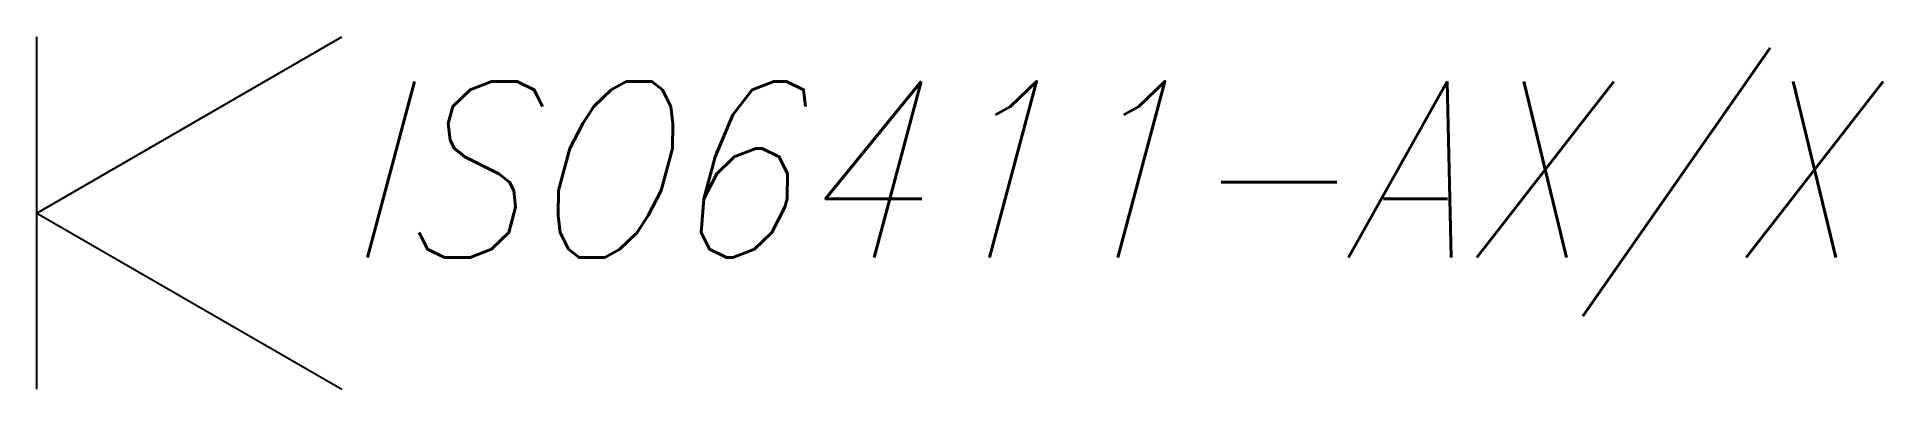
# Model space of a CAD drawing. Header units: millimetres. Extents: x 0 to 26.2, y 0 to 5.
import ezdxf

# ---------------------------------------------------------------- set-up
doc = ezdxf.new("R2010")
doc.units = ezdxf.units.MM
doc.header["$LTSCALE"] = 0.5
doc.layers.add('31-SYMBOLE', color=31, linetype='Continuous', lineweight=25, plot=False)
doc.layers.add('4-CIENKA CIĄGŁA', color=4, linetype='Continuous', lineweight=18)
doc.styles.get("Standard").update_dxf_attribs({"font": 'simplex.shx', "width": 0.85, "oblique": 15})

msp = doc.modelspace()

# ---------------------------------------------------------------- linework, layer by layer
at = {"layer": '31-SYMBOLE'}
for p, q in [((0, 0), (0, 5)), ((0, 2.5), (4.33, 5)), ((0, 2.5), (4.33, 0))]:
    msp.add_line(p, q, dxfattribs=at)

# ---------------------------------------------------------------- texts
at = {"layer": '4-CIENKA CIĄGŁA', "insert": (4.33, 4.368), "char_height": 2.5, "attachment_point": 1}
msp.add_mtext_dynamic_manual_height_columns('ISO6411-AX/X', width=8.12945, gutter_width=12.5, heights=[0], dxfattribs=at)

doc.saveas('drawing.dxf')
